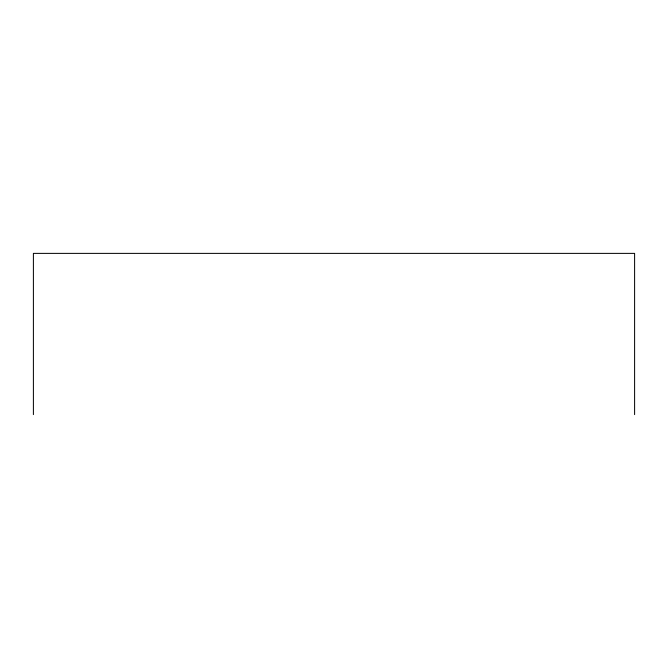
<?xml version="1.0" encoding="UTF-8"?>
<svg xmlns="http://www.w3.org/2000/svg" width="668" height="668" viewBox="0 0 668 668"><rect width="100%" height="100%" fill="white"/><g stroke="black" fill="none" stroke-linecap="round" stroke-linejoin="round"><path stroke-width="1" d="M634.6 414.619L634.6 253.381L33.4 253.381L33.4 414.619"/></g></svg>
